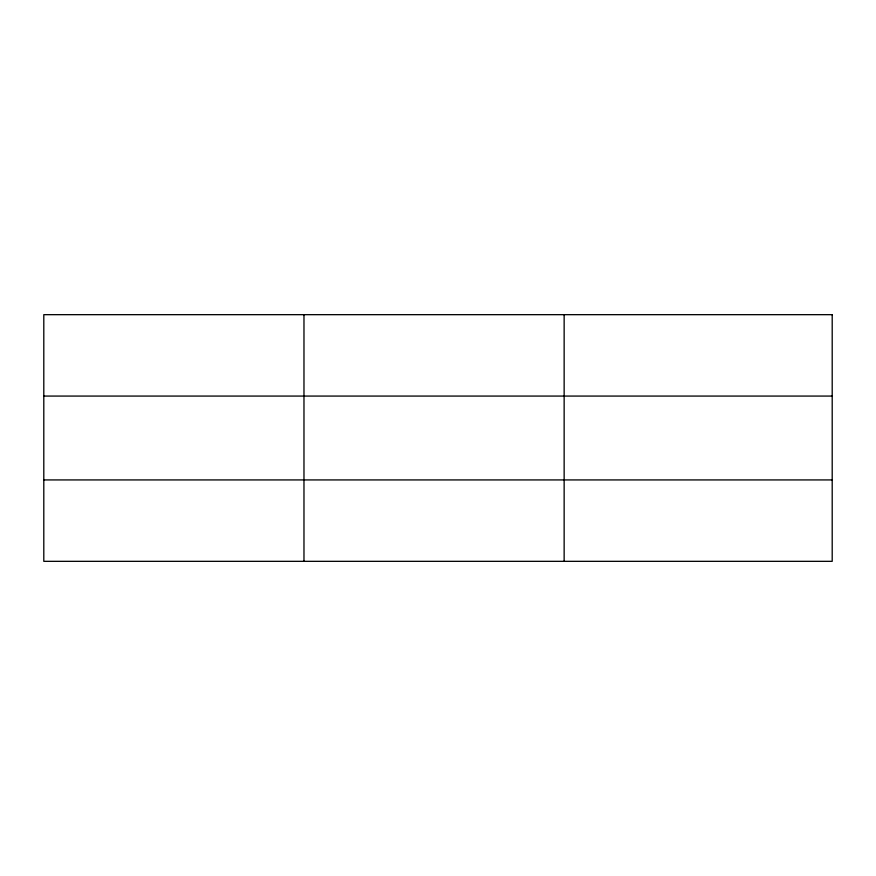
<?xml version="1.0" encoding="UTF-8"?>
<svg xmlns="http://www.w3.org/2000/svg" width="876" height="876" viewBox="0 0 876 876"><rect width="100%" height="100%" fill="white"/><g stroke="black" fill="none" stroke-linecap="round" stroke-linejoin="round"><path stroke-width="1.31" d="M303.972 561.33L303.972 314.67M564.144 561.33L564.144 314.67M43.8 396.072L832.2 396.072M43.8 479.928L832.2 479.928M832.2 314.67L832.2 561.33L43.8 561.33L43.8 314.67L832.2 314.67"/></g></svg>
